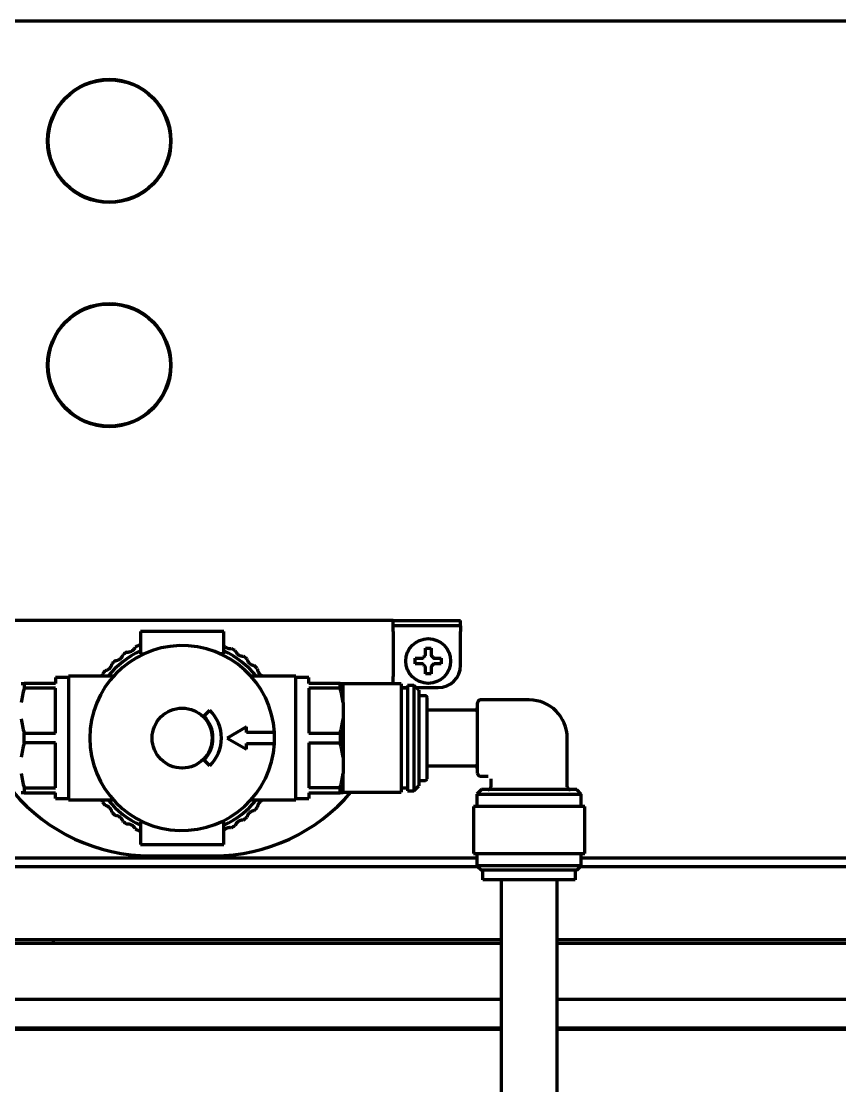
# Model space of a CAD drawing. Header units: inches. Extents: x -3022 to 7311, y 343 to 5680.
# Drawn here: x 2954.2 to 3100.2, y 4412.7 to 4602.6 of the extents above; entities that cross this region are included whole.
import ezdxf

# ---------------------------------------------------------------- set-up
doc = ezdxf.new("R2010")
doc.units = ezdxf.units.IN

msp = doc.modelspace()

# ---------------------------------------------------------------- linework, layer by layer
at = {"linetype": 'Continuous', "lineweight": 70}
for p, q in [((3169.34, 4602.65), (2931.79, 4602.65)), ((2961.96, 4588.75), (2961.83, 4588.75)), ((2979.15, 4575.3), (2979.03, 4575.3)), ((2970.61, 4552.28), (2970.52, 4552.18)), ((2980.21, 4544.9), (2980.28, 4544.98)), ((2959.04, 4540.7), (2958.94, 4540.61)), ((2966.24, 4530.93), (2966.32, 4531.01)), ((3020.59, 4495.75), (2945.25, 4495.75)), ((3020.59, 4495.75), (3032.59, 4495.75)), ((3020.59, 4493.75), (3020.59, 4495.75)), ((3032.59, 4494.75), (3032.59, 4495.75)), ((3032.59, 4494.75), (3020.59, 4494.75)), ((3032.59, 4494.75), (3032.59, 4493.75)), ((2990.37, 4493.75), (2975.47, 4493.75)), ((2975.47, 4493.75), (2975.47, 4489.75)), ((2990.37, 4489.75), (2990.37, 4493.75)), ((3020.59, 4493.75), (3020.59, 4485.75)), ((3032.59, 4487.75), (3032.59, 4493.75)), ((2975.28, 4491.32), (2975.46, 4491.29)), ((2975.47, 4489.75), (2976.04, 4489.75)), ((2990.37, 4489.75), (2989.79, 4489.75)), ((3024.52, 4488.5), (3024.52, 4489)), ((3024.52, 4488), (3024.52, 4488.5)), ((3029.12, 4489), (3029.12, 4488.5)), ((3029.12, 4488.5), (3029.12, 4488)), ((2960.32, 4484.5), (2954.74, 4484.5)), ((2954.74, 4484.5), (2954.74, 4483.65)), ((2960.32, 4485.55), (2960.32, 4484.5)), ((2962.62, 4485.55), (2960.32, 4485.55)), ((2962.62, 4485.8), (2962.62, 4463.7)), ((2970.66, 4485.8), (2962.62, 4485.8)), ((3003.22, 4485.8), (2995.17, 4485.8)), ((3003.22, 4463.7), (3003.22, 4485.8)), ((3005.52, 4485.55), (3003.22, 4485.55)), ((3005.52, 4484.5), (3005.52, 4485.55)), ((3011.09, 4484.5), (3005.52, 4484.5)), ((3011.09, 4483.65), (3011.09, 4484.5)), ((3011.62, 4481.07), (3011.62, 4484.5)), ((3022.02, 4484.4), (3011.62, 4484.4)), ((3022.02, 4484.4), (3022.02, 4465.1)), ((2960.32, 4483.65), (2954.74, 4483.65)), ((2960.32, 4475.6), (2960.32, 4483.65)), ((3005.52, 4483.65), (3005.52, 4475.6)), ((3011.09, 4483.65), (3005.52, 4483.65)), ((3022.02, 4483.75), (3023.12, 4483.75)), ((3023.12, 4483.65), (3022.02, 4483.65)), ((3023.12, 4484.15), (3023.12, 4465.35)), ((3024.27, 4484.15), (3023.12, 4484.15)), ((3025.12, 4483.3), (3024.27, 4484.15)), ((3024.27, 4484.15), (3024.27, 4465.35)), ((3024.67, 4483.75), (3028.59, 4483.75)), ((3025.12, 4483.3), (3025.12, 4466.2)), ((3011.62, 4481.07), (3011.62, 4478.18)), ((3026.32, 4482.3), (3025.12, 4482.3)), ((3026.62, 4474.75), (3026.62, 4482)), ((3035.62, 4468.45), (3035.62, 4481.05)), ((3044.82, 4481.55), (3036.12, 4481.55)), ((2986.81, 4478.64), (2987.87, 4479.7)), ((3035.12, 4479.72), (3026.62, 4479.72)), ((2994.39, 4476.75), (2990.92, 4474.75)), ((2994.39, 4475.75), (2994.39, 4476.75)), ((3011.62, 4478.18), (3011.62, 4471.32)), ((2954.74, 4475.6), (2960.32, 4475.6)), ((2954.74, 4473.9), (2954.74, 4475.6)), ((2999.39, 4475.75), (2994.39, 4475.75)), ((2999.39, 4473.75), (2999.39, 4475.75)), ((3005.52, 4475.6), (3011.09, 4475.6)), ((3011.09, 4475.6), (3011.09, 4473.9)), ((2960.32, 4473.9), (2954.74, 4473.9)), ((2960.32, 4465.85), (2960.32, 4473.9)), ((2990.92, 4474.75), (2994.39, 4472.75)), ((2994.39, 4472.75), (2994.39, 4473.75)), ((2994.39, 4473.75), (2999.39, 4473.75)), ((3005.52, 4473.9), (3005.52, 4465.85)), ((3005.52, 4473.9), (3011.09, 4473.9)), ((3026.62, 4467.5), (3026.62, 4474.75)), ((3051.62, 4466.05), (3051.62, 4474.75)), ((3011.62, 4471.32), (3011.62, 4468.43)), ((2987.87, 4469.8), (2986.81, 4470.86)), ((3026.62, 4469.77), (3035.12, 4469.77)), ((3011.62, 4465), (3011.62, 4468.43)), ((3025.12, 4467.2), (3026.32, 4467.2)), ((3036.12, 4467.95), (3037.52, 4467.95)), ((3038.02, 4467.45), (3038.02, 4466.05)), ((2954.74, 4465.85), (2960.32, 4465.85)), ((2954.74, 4465.85), (2954.74, 4465)), ((3011.09, 4465.85), (3005.52, 4465.85)), ((3011.09, 4465), (3011.09, 4465.85)), ((3022.02, 4465.85), (3023.12, 4465.85)), ((3023.12, 4465.35), (3024.27, 4465.35)), ((3024.27, 4465.35), (3025.12, 4466.2)), ((3036.32, 4465.55), (3035.52, 4464.75)), ((3053.32, 4465.55), (3036.32, 4465.55)), ((3054.12, 4464.75), (3053.32, 4465.55)), ((2954.74, 4465), (2960.32, 4465)), ((2960.32, 4463.95), (2960.32, 4465)), ((2960.32, 4463.95), (2962.62, 4463.95)), ((2962.62, 4463.7), (2970.66, 4463.7)), ((2995.17, 4463.7), (3003.22, 4463.7)), ((3003.22, 4463.95), (3005.52, 4463.95)), ((3005.52, 4465), (3005.52, 4463.95)), ((3005.52, 4465), (3011.09, 4465)), ((3011.62, 4465.1), (3022.02, 4465.1)), ((3035.52, 4464.75), (3054.12, 4464.75)), ((3035.52, 4464.75), (3035.52, 4462.55)), ((3054.12, 4462.55), (3054.12, 4464.75)), ((3054.77, 4462.55), (3034.87, 4462.55)), ((3034.87, 4462.55), (3034.87, 4454.15)), ((3054.77, 4454.15), (3054.77, 4462.55)), ((2976.04, 4459.75), (2975.47, 4459.75)), ((2975.47, 4459.75), (2975.47, 4455.75)), ((2990.37, 4459.75), (2989.79, 4459.75)), ((2990.37, 4455.75), (2990.37, 4459.75)), ((2975.46, 4458.2), (2975.28, 4458.17)), ((2975.47, 4455.75), (2990.37, 4455.75)), ((3034.87, 4454.15), (3054.77, 4454.15)), ((3035.52, 4454.15), (3035.52, 4451.95)), ((3054.12, 4451.95), (3054.12, 4454.15)), ((3035.53, 4453.3), (2814.75, 4453.3)), ((2977.25, 4453.75), (2988.59, 4453.75)), ((3192.92, 4453.3), (3054.13, 4453.3)), ((3035.67, 4451.8), (2814.72, 4451.8)), ((3035.52, 4451.95), (3036.32, 4451.15)), ((3044.82, 4451.95), (3035.52, 4451.95)), ((3053.32, 4451.15), (3036.32, 4451.15)), ((3036.59, 4449.45), (3036.59, 4451.15)), ((3054.12, 4451.95), (3044.82, 4451.95)), ((3053.04, 4451.15), (3053.04, 4449.45)), ((3053.32, 4451.15), (3054.12, 4451.95)), ((3192.93, 4451.8), (3053.98, 4451.8)), ((3039.82, 4449.45), (3039.82, 4387.95)), ((3049.82, 4387.95), (3049.82, 4449.45)), ((2814.6, 4438.8), (3039.82, 4438.8)), ((2959.92, 4438.8), (2959.92, 4438.1)), ((3049.82, 4438.8), (3196.93, 4438.8)), ((3039.82, 4438.1), (2814.59, 4438.1)), ((3197.67, 4438.1), (3049.82, 4438.1)), ((3039.82, 4428.1), (2814.41, 4428.1)), ((3039.82, 4428.08), (2814.41, 4428.08)), ((3519.41, 4428.1), (3049.82, 4428.1)), ((3519.41, 4428.08), (3049.82, 4428.08)), ((2814.31, 4422.81), (3039.83, 4422.81)), ((2814.33, 4423.07), (3039.83, 4423.07)), ((3049.83, 4423.07), (3525.01, 4423.07)), ((3049.83, 4422.81), (3525.01, 4422.81))]:
    msp.add_line(p, q, dxfattribs=at)
for centre, radius in [((2969.92, 4581.3), 11), ((2969.92, 4581.3), 10.9), ((2969.92, 4541.3), 11), ((2969.92, 4541.3), 10.9), ((3026.82, 4488.5), 4), ((2982.92, 4474.75), 5.35)]:
    msp.add_circle(centre, radius, dxfattribs=at)
for centre, radius, start, end in [((2982.92, 4474.75), 16.5, 3.4746, 356.5254), ((2982.92, 4474.75), 17.25, 115.5881, 140.1694), ((2982.92, 4474.75), 18.25, 122.7373, 125.2627), ((2982.92, 4474.75), 18.25, 114.7373, 117.2627), ((2982.92, 4474.75), 17.25, 39.8362, 64.4175), ((2982.92, 4474.75), 18.25, 58.7373, 61.2627), ((2982.92, 4474.75), 18.25, 130.7373, 133.2627), ((2982.92, 4474.75), 18.25, 50.7373, 53.2627), ((2982.92, 4474.75), 18.25, 138.7373, 141.2627), ((2982.92, 4474.75), 18.25, 42.7373, 45.2627), ((3028.59, 4487.75), 4, 270, 0), ((2988.59, 4485.75), 32, 357.5813, 0), ((3026.32, 4482), 0.3, 0, 90), ((3036.12, 4481.05), 0.5, 90, 180), ((3044.82, 4474.75), 6.8, 0, 90), ((2982.92, 4474.75), 5.5, 315, 45), ((2982.92, 4474.75), 7, 315, 45), ((3035.12, 4480.22), 0.5, 270, 0), ((2982.92, 4474.75), 16.5, 356.5254, 3.4746), ((3035.12, 4469.27), 0.5, 0, 90), ((3026.32, 4467.5), 0.3, 270, 0), ((3036.12, 4468.45), 0.5, 180, 270), ((3037.52, 4466.05), 0.5, 270, 0), ((3052.12, 4466.05), 0.5, 180, 270), ((2977.25, 4485.75), 32, 220.1892, 270), ((2982.92, 4474.75), 17.25, 219.8306, 244.4119), ((2988.59, 4485.75), 32, 270, 319.8108), ((2982.92, 4474.75), 17.25, 295.5825, 320.1637), ((2982.92, 4474.75), 18.25, 218.7373, 221.2627), ((2982.92, 4474.75), 18.25, 314.7373, 317.2627), ((2982.92, 4474.75), 18.25, 226.7373, 229.2627), ((2982.92, 4474.75), 18.25, 234.7373, 237.2627), ((2982.92, 4474.75), 18.25, 306.7373, 309.2627), ((2982.92, 4474.75), 18.25, 242.7373, 245.2627), ((2982.92, 4474.75), 18.25, 298.7373, 301.2627)]:
    msp.add_arc(centre, radius, start, end, dxfattribs=at)
for points, knots in [([(2973.05, 4490.1), (2973.12, 4490.09), (2973.19, 4490.09), (2973.3, 4490.1), (2973.34, 4490.1), (2973.4, 4490.11), (2973.41, 4490.11), (2973.45, 4490.11), (2973.47, 4490.12), (2973.57, 4490.14), (2973.64, 4490.16), (2973.76, 4490.2), (2973.79, 4490.22), (2973.85, 4490.24), (2973.87, 4490.25), (2973.91, 4490.27), (2973.92, 4490.28), (2974.01, 4490.33), (2974.08, 4490.38), (2974.16, 4490.44), (2974.18, 4490.46), (2974.21, 4490.49), (2974.25, 4490.53), (2974.29, 4490.57), (2974.34, 4490.63), (2974.37, 4490.66), (2974.41, 4490.72), (2974.43, 4490.75), (2974.49, 4490.84), (2974.53, 4490.91), (2974.56, 4490.97)], [0, 0, 0, 0, 0.125, 0.125, 0.1875, 0.1875, 0.21875, 0.21875, 0.25, 0.25, 0.375, 0.375, 0.4375, 0.4375, 0.46875, 0.46875, 0.5, 0.5, 0.625, 0.625, 0.65625, 0.65625, 0.6875, 0.75, 0.75, 0.8125, 0.8125, 0.875, 0.875, 1, 1, 1, 1]), ([(2990.37, 4491.19), (2990.37, 4491.18), (2990.38, 4491.17), (2990.45, 4491.11), (2990.51, 4491.05), (2990.61, 4490.98), (2990.64, 4490.96), (2990.69, 4490.93), (2990.71, 4490.92), (2990.75, 4490.9), (2990.77, 4490.89), (2990.86, 4490.85), (2990.94, 4490.82), (2991.03, 4490.79), (2991.05, 4490.78), (2991.09, 4490.77), (2991.15, 4490.76), (2991.21, 4490.75), (2991.29, 4490.74), (2991.33, 4490.73), (2991.4, 4490.73), (2991.44, 4490.73), (2991.55, 4490.73), (2991.62, 4490.74), (2991.69, 4490.75)], [0, 0, 0, 0, 0.026132, 0.026132, 0.188443, 0.188443, 0.269599, 0.269599, 0.310177, 0.310177, 0.350755, 0.350755, 0.513066, 0.513066, 0.553644, 0.553644, 0.594222, 0.675377, 0.675377, 0.756533, 0.756533, 0.837689, 0.837689, 1, 1, 1, 1]), ([(2992.39, 4490.35), (2992.41, 4490.28), (2992.44, 4490.22), (2992.5, 4490.12), (2992.52, 4490.09), (2992.55, 4490.04), (2992.56, 4490.02), (2992.58, 4489.99), (2992.59, 4489.98), (2992.65, 4489.9), (2992.7, 4489.84), (2992.79, 4489.76), (2992.82, 4489.73), (2992.87, 4489.69), (2992.89, 4489.68), (2992.92, 4489.65), (2992.94, 4489.64), (2993.02, 4489.58), (2993.09, 4489.54), (2993.19, 4489.5), (2993.21, 4489.49), (2993.24, 4489.48), (2993.3, 4489.46), (2993.36, 4489.44), (2993.43, 4489.42), (2993.47, 4489.41), (2993.54, 4489.39), (2993.58, 4489.39), (2993.69, 4489.37), (2993.76, 4489.37), (2993.83, 4489.37)], [0, 0, 0, 0, 0.125, 0.125, 0.1875, 0.1875, 0.21875, 0.21875, 0.25, 0.25, 0.375, 0.375, 0.4375, 0.4375, 0.46875, 0.46875, 0.5, 0.5, 0.625, 0.625, 0.65625, 0.65625, 0.6875, 0.75, 0.75, 0.8125, 0.8125, 0.875, 0.875, 1, 1, 1, 1]), ([(3027.32, 4490.8), (3027.32, 4490.6), (3027.32, 4490.39), (3027.32, 4490.06), (3027.32, 4489.95), (3027.32, 4489.73), (3027.32, 4489.61), (3027.32, 4489.5)], [0, 0, 0, 0, 0.5, 0.5, 0.75, 0.75, 1, 1, 1, 1]), ([(2971.01, 4488.58), (2971.08, 4488.58), (2971.15, 4488.59), (2971.26, 4488.61), (2971.3, 4488.62), (2971.35, 4488.63), (2971.37, 4488.64), (2971.41, 4488.65), (2971.42, 4488.65), (2971.52, 4488.69), (2971.59, 4488.72), (2971.7, 4488.78), (2971.73, 4488.8), (2971.78, 4488.83), (2971.8, 4488.84), (2971.83, 4488.87), (2971.85, 4488.88), (2971.93, 4488.94), (2971.99, 4489), (2972.06, 4489.07), (2972.07, 4489.09), (2972.1, 4489.12), (2972.14, 4489.17), (2972.17, 4489.21), (2972.22, 4489.28), (2972.24, 4489.31), (2972.27, 4489.38), (2972.29, 4489.41), (2972.34, 4489.51), (2972.36, 4489.58), (2972.38, 4489.65)], [0, 0, 0, 0, 0.125, 0.125, 0.1875, 0.1875, 0.21875, 0.21875, 0.25, 0.25, 0.375, 0.375, 0.4375, 0.4375, 0.46875, 0.46875, 0.5, 0.5, 0.625, 0.625, 0.65625, 0.65625, 0.6875, 0.75, 0.75, 0.8125, 0.8125, 0.875, 0.875, 1, 1, 1, 1]), ([(2994.47, 4488.88), (2994.48, 4488.81), (2994.5, 4488.74), (2994.54, 4488.64), (2994.56, 4488.6), (2994.58, 4488.55), (2994.59, 4488.53), (2994.61, 4488.5), (2994.62, 4488.48), (2994.66, 4488.4), (2994.71, 4488.33), (2994.78, 4488.24), (2994.81, 4488.21), (2994.85, 4488.16), (2994.87, 4488.15), (2994.9, 4488.12), (2994.91, 4488.1), (2994.99, 4488.03), (2995.05, 4487.98), (2995.14, 4487.93), (2995.16, 4487.92), (2995.19, 4487.9), (2995.25, 4487.87), (2995.3, 4487.84), (2995.37, 4487.81), (2995.41, 4487.8), (2995.48, 4487.77), (2995.51, 4487.76), (2995.62, 4487.73), (2995.69, 4487.72), (2995.76, 4487.71)], [0, 0, 0, 0, 0.125, 0.125, 0.1875, 0.1875, 0.21875, 0.21875, 0.25, 0.25, 0.375, 0.375, 0.4375, 0.4375, 0.46875, 0.46875, 0.5, 0.5, 0.625, 0.625, 0.65625, 0.65625, 0.6875, 0.75, 0.75, 0.8125, 0.8125, 0.875, 0.875, 1, 1, 1, 1]), ([(3024.52, 4489), (3024.72, 4489), (3024.93, 4489), (3025.26, 4489), (3025.37, 4489), (3025.59, 4489), (3025.7, 4489), (3025.82, 4489)], [0, 0, 0, 0, 0.5, 0.5, 0.75, 0.75, 1, 1, 1, 1]), ([(2969.2, 4486.78), (2969.27, 4486.8), (2969.34, 4486.81), (2969.44, 4486.85), (2969.48, 4486.86), (2969.53, 4486.89), (2969.55, 4486.89), (2969.58, 4486.91), (2969.6, 4486.92), (2969.69, 4486.96), (2969.75, 4487.01), (2969.85, 4487.08), (2969.88, 4487.1), (2969.93, 4487.14), (2969.95, 4487.16), (2969.98, 4487.19), (2969.99, 4487.2), (2970.06, 4487.28), (2970.11, 4487.34), (2970.17, 4487.42), (2970.18, 4487.44), (2970.21, 4487.47), (2970.24, 4487.53), (2970.26, 4487.58), (2970.3, 4487.65), (2970.31, 4487.68), (2970.34, 4487.76), (2970.35, 4487.79), (2970.38, 4487.9), (2970.4, 4487.97), (2970.41, 4488.04)], [0, 0, 0, 0, 0.125, 0.125, 0.1875, 0.1875, 0.21875, 0.21875, 0.25, 0.25, 0.375, 0.375, 0.4375, 0.4375, 0.46875, 0.46875, 0.5, 0.5, 0.625, 0.625, 0.65625, 0.65625, 0.6875, 0.75, 0.75, 0.8125, 0.8125, 0.875, 0.875, 1, 1, 1, 1]), ([(2996.32, 4487.13), (2996.33, 4487.06), (2996.34, 4486.99), (2996.36, 4486.88), (2996.37, 4486.85), (2996.39, 4486.79), (2996.39, 4486.77), (2996.41, 4486.74), (2996.41, 4486.72), (2996.45, 4486.63), (2996.48, 4486.56), (2996.55, 4486.45), (2996.57, 4486.42), (2996.6, 4486.37), (2996.62, 4486.35), (2996.64, 4486.32), (2996.65, 4486.3), (2996.72, 4486.22), (2996.78, 4486.17), (2996.86, 4486.1), (2996.87, 4486.09), (2996.9, 4486.06), (2996.95, 4486.02), (2997, 4485.99), (2997.07, 4485.95), (2997.1, 4485.93), (2997.17, 4485.9), (2997.2, 4485.88), (2997.31, 4485.84), (2997.37, 4485.82), (2997.44, 4485.8)], [0, 0, 0, 0, 0.125, 0.125, 0.1875, 0.1875, 0.21875, 0.21875, 0.25, 0.25, 0.375, 0.375, 0.4375, 0.4375, 0.46875, 0.46875, 0.5, 0.5, 0.625, 0.625, 0.65625, 0.65625, 0.6875, 0.75, 0.75, 0.8125, 0.8125, 0.875, 0.875, 1, 1, 1, 1]), ([(3026.32, 4486.2), (3026.32, 4486.4), (3026.32, 4486.61), (3026.32, 4486.94), (3026.32, 4487.05), (3026.32, 4487.27), (3026.32, 4487.38), (3026.32, 4487.5)], [0, 0, 0, 0, 0.5, 0.5, 0.75, 0.75, 1, 1, 1, 1]), ([(3029.12, 4488), (3028.92, 4488), (3028.71, 4488), (3028.38, 4488), (3028.27, 4488), (3028.05, 4488), (3027.93, 4488), (3027.82, 4488)], [0, 0, 0, 0, 0.5, 0.5, 0.75, 0.75, 1, 1, 1, 1]), ([(2954.22, 4484.5), (2954.27, 4484.5), (2954.34, 4484.5), (2954.51, 4484.5), (2954.62, 4484.5), (2954.74, 4484.5)], [0, 0, 0, 0, 0.5, 0.5, 1, 1, 1, 1]), ([(2968.63, 4485.8), (2968.64, 4485.81), (2968.64, 4485.83), (2968.65, 4485.88), (2968.66, 4485.92), (2968.68, 4486.03), (2968.68, 4486.1), (2968.68, 4486.17)], [0, 0, 0, 0, 0.113082, 0.113082, 0.408721, 0.408721, 1, 1, 1, 1]), ([(3011.09, 4484.5), (3011.22, 4484.5), (3011.32, 4484.5), (3011.5, 4484.5), (3011.57, 4484.5), (3011.62, 4484.5)], [0, 0, 0, 0, 0.5, 0.5, 1, 1, 1, 1]), ([(2954.74, 4483.65), (2954.62, 4483.22), (2954.51, 4482.79), (2954.34, 4481.93), (2954.27, 4481.5), (2954.22, 4481.07)], [0, 0, 0, 0, 0.5, 0.5, 1, 1, 1, 1]), ([(3011.62, 4481.07), (3011.57, 4481.5), (3011.5, 4481.93), (3011.32, 4482.79), (3011.22, 4483.22), (3011.09, 4483.65)], [0, 0, 0, 0, 0.5, 0.5, 1, 1, 1, 1]), ([(2954.22, 4478.18), (2954.27, 4477.74), (2954.34, 4477.31), (2954.51, 4476.45), (2954.62, 4476.03), (2954.74, 4475.6)], [0, 0, 0, 0, 0.5, 0.5, 1, 1, 1, 1]), ([(3011.09, 4475.6), (3011.22, 4476.03), (3011.32, 4476.45), (3011.5, 4477.31), (3011.57, 4477.74), (3011.62, 4478.18)], [0, 0, 0, 0, 0.5, 0.5, 1, 1, 1, 1]), ([(2954.74, 4473.9), (2954.62, 4473.47), (2954.51, 4473.04), (2954.34, 4472.18), (2954.27, 4471.75), (2954.22, 4471.32)], [0, 0, 0, 0, 0.5, 0.5, 1, 1, 1, 1]), ([(3011.62, 4471.32), (3011.57, 4471.75), (3011.5, 4472.18), (3011.32, 4473.04), (3011.22, 4473.47), (3011.09, 4473.9)], [0, 0, 0, 0, 0.5, 0.5, 1, 1, 1, 1]), ([(2954.22, 4468.43), (2954.27, 4467.99), (2954.34, 4467.56), (2954.51, 4466.7), (2954.62, 4466.28), (2954.74, 4465.85)], [0, 0, 0, 0, 0.5, 0.5, 1, 1, 1, 1]), ([(3011.09, 4465.85), (3011.22, 4466.28), (3011.32, 4466.7), (3011.5, 4467.56), (3011.57, 4467.99), (3011.62, 4468.43)], [0, 0, 0, 0, 0.5, 0.5, 1, 1, 1, 1]), ([(2954.74, 4465), (2954.62, 4465), (2954.51, 4465), (2954.34, 4465), (2954.27, 4465), (2954.22, 4465)], [0, 0, 0, 0, 0.5, 0.5, 1, 1, 1, 1]), ([(2968.68, 4463.33), (2968.68, 4463.4), (2968.68, 4463.47), (2968.66, 4463.58), (2968.65, 4463.62), (2968.64, 4463.67), (2968.64, 4463.68), (2968.63, 4463.7)], [0, 0, 0, 0, 0.588711, 0.588711, 0.883067, 0.883067, 1, 1, 1, 1]), ([(2997.44, 4463.7), (2997.37, 4463.68), (2997.31, 4463.66), (2997.2, 4463.62), (2997.17, 4463.6), (2997.12, 4463.57), (2997.1, 4463.56), (2997.07, 4463.55), (2997.05, 4463.54), (2996.97, 4463.48), (2996.9, 4463.44), (2996.81, 4463.36), (2996.78, 4463.33), (2996.74, 4463.29), (2996.72, 4463.27), (2996.7, 4463.24), (2996.68, 4463.23), (2996.62, 4463.15), (2996.57, 4463.08), (2996.52, 4462.99), (2996.51, 4462.98), (2996.49, 4462.94), (2996.46, 4462.89), (2996.44, 4462.83), (2996.41, 4462.76), (2996.39, 4462.72), (2996.37, 4462.65), (2996.36, 4462.61), (2996.34, 4462.5), (2996.33, 4462.43), (2996.32, 4462.36)], [0, 0, 0, 0, 0.125, 0.125, 0.1875, 0.1875, 0.21875, 0.21875, 0.25, 0.25, 0.375, 0.375, 0.4375, 0.4375, 0.46875, 0.46875, 0.5, 0.5, 0.625, 0.625, 0.65625, 0.65625, 0.6875, 0.75, 0.75, 0.8125, 0.8125, 0.875, 0.875, 1, 1, 1, 1]), ([(3011.62, 4465), (3011.57, 4465), (3011.5, 4465), (3011.32, 4465), (3011.22, 4465), (3011.09, 4465)], [0, 0, 0, 0, 0.5, 0.5, 1, 1, 1, 1]), ([(2970.41, 4461.46), (2970.4, 4461.53), (2970.38, 4461.6), (2970.35, 4461.7), (2970.34, 4461.74), (2970.32, 4461.79), (2970.31, 4461.81), (2970.3, 4461.85), (2970.29, 4461.86), (2970.25, 4461.95), (2970.21, 4462.02), (2970.14, 4462.12), (2970.12, 4462.15), (2970.08, 4462.2), (2970.06, 4462.22), (2970.04, 4462.25), (2970.02, 4462.26), (2969.95, 4462.34), (2969.89, 4462.39), (2969.81, 4462.45), (2969.79, 4462.46), (2969.76, 4462.49), (2969.71, 4462.52), (2969.65, 4462.55), (2969.59, 4462.59), (2969.55, 4462.6), (2969.48, 4462.63), (2969.44, 4462.65), (2969.34, 4462.68), (2969.27, 4462.7), (2969.2, 4462.71)], [0, 0, 0, 0, 0.125, 0.125, 0.1875, 0.1875, 0.21875, 0.21875, 0.25, 0.25, 0.375, 0.375, 0.4375, 0.4375, 0.46875, 0.46875, 0.5, 0.5, 0.625, 0.625, 0.65625, 0.65625, 0.6875, 0.75, 0.75, 0.8125, 0.8125, 0.875, 0.875, 1, 1, 1, 1]), ([(2995.76, 4461.78), (2995.69, 4461.78), (2995.62, 4461.76), (2995.52, 4461.74), (2995.48, 4461.72), (2995.43, 4461.71), (2995.41, 4461.7), (2995.37, 4461.69), (2995.35, 4461.68), (2995.26, 4461.64), (2995.19, 4461.6), (2995.09, 4461.54), (2995.06, 4461.51), (2995.01, 4461.48), (2994.99, 4461.46), (2994.96, 4461.44), (2994.95, 4461.42), (2994.87, 4461.35), (2994.81, 4461.3), (2994.75, 4461.22), (2994.74, 4461.2), (2994.71, 4461.17), (2994.68, 4461.12), (2994.65, 4461.07), (2994.61, 4461), (2994.59, 4460.96), (2994.56, 4460.89), (2994.54, 4460.86), (2994.5, 4460.76), (2994.48, 4460.69), (2994.47, 4460.62)], [0, 0, 0, 0, 0.125, 0.125, 0.1875, 0.1875, 0.21875, 0.21875, 0.25, 0.25, 0.375, 0.375, 0.4375, 0.4375, 0.46875, 0.46875, 0.5, 0.5, 0.625, 0.625, 0.65625, 0.65625, 0.6875, 0.75, 0.75, 0.8125, 0.8125, 0.875, 0.875, 1, 1, 1, 1]), ([(2972.38, 4459.85), (2972.36, 4459.91), (2972.34, 4459.98), (2972.29, 4460.08), (2972.27, 4460.12), (2972.25, 4460.17), (2972.24, 4460.18), (2972.22, 4460.22), (2972.21, 4460.23), (2972.15, 4460.31), (2972.1, 4460.38), (2972.02, 4460.46), (2971.99, 4460.49), (2971.95, 4460.54), (2971.93, 4460.55), (2971.9, 4460.58), (2971.88, 4460.59), (2971.8, 4460.65), (2971.73, 4460.7), (2971.65, 4460.75), (2971.63, 4460.76), (2971.59, 4460.77), (2971.54, 4460.8), (2971.48, 4460.82), (2971.41, 4460.85), (2971.37, 4460.86), (2971.3, 4460.88), (2971.26, 4460.89), (2971.15, 4460.91), (2971.08, 4460.92), (2971.01, 4460.92)], [0, 0, 0, 0, 0.125, 0.125, 0.1875, 0.1875, 0.21875, 0.21875, 0.25, 0.25, 0.375, 0.375, 0.4375, 0.4375, 0.46875, 0.46875, 0.5, 0.5, 0.625, 0.625, 0.65625, 0.65625, 0.6875, 0.75, 0.75, 0.8125, 0.8125, 0.875, 0.875, 1, 1, 1, 1]), ([(2993.83, 4460.12), (2993.76, 4460.12), (2993.69, 4460.12), (2993.58, 4460.11), (2993.54, 4460.1), (2993.49, 4460.09), (2993.47, 4460.09), (2993.43, 4460.08), (2993.41, 4460.07), (2993.32, 4460.05), (2993.24, 4460.02), (2993.13, 4459.97), (2993.1, 4459.95), (2993.04, 4459.92), (2993.03, 4459.91), (2992.99, 4459.89), (2992.97, 4459.88), (2992.89, 4459.82), (2992.82, 4459.77), (2992.75, 4459.7), (2992.74, 4459.69), (2992.71, 4459.66), (2992.67, 4459.61), (2992.63, 4459.57), (2992.58, 4459.51), (2992.56, 4459.47), (2992.52, 4459.41), (2992.5, 4459.38), (2992.44, 4459.28), (2992.41, 4459.21), (2992.39, 4459.15)], [0, 0, 0, 0, 0.125, 0.125, 0.1875, 0.1875, 0.21875, 0.21875, 0.25, 0.25, 0.375, 0.375, 0.4375, 0.4375, 0.46875, 0.46875, 0.5, 0.5, 0.625, 0.625, 0.65625, 0.65625, 0.6875, 0.75, 0.75, 0.8125, 0.8125, 0.875, 0.875, 1, 1, 1, 1]), ([(2974.56, 4458.53), (2974.53, 4458.59), (2974.49, 4458.65), (2974.43, 4458.75), (2974.41, 4458.78), (2974.38, 4458.82), (2974.37, 4458.84), (2974.34, 4458.87), (2974.33, 4458.88), (2974.27, 4458.96), (2974.21, 4459.01), (2974.12, 4459.09), (2974.08, 4459.11), (2974.03, 4459.15), (2974.01, 4459.16), (2973.98, 4459.18), (2973.96, 4459.19), (2973.87, 4459.24), (2973.8, 4459.28), (2973.7, 4459.31), (2973.68, 4459.32), (2973.65, 4459.33), (2973.59, 4459.35), (2973.53, 4459.37), (2973.45, 4459.38), (2973.42, 4459.39), (2973.34, 4459.4), (2973.3, 4459.4), (2973.19, 4459.41), (2973.12, 4459.4), (2973.05, 4459.4)], [0, 0, 0, 0, 0.125, 0.125, 0.1875, 0.1875, 0.21875, 0.21875, 0.25, 0.25, 0.375, 0.375, 0.4375, 0.4375, 0.46875, 0.46875, 0.5, 0.5, 0.625, 0.625, 0.65625, 0.65625, 0.6875, 0.75, 0.75, 0.8125, 0.8125, 0.875, 0.875, 1, 1, 1, 1]), ([(2991.69, 4458.75), (2991.62, 4458.76), (2991.55, 4458.76), (2991.44, 4458.77), (2991.4, 4458.77), (2991.35, 4458.76), (2991.33, 4458.76), (2991.29, 4458.76), (2991.27, 4458.76), (2991.17, 4458.74), (2991.09, 4458.73), (2990.98, 4458.69), (2990.94, 4458.68), (2990.88, 4458.66), (2990.86, 4458.65), (2990.83, 4458.63), (2990.81, 4458.62), (2990.71, 4458.58), (2990.64, 4458.54), (2990.56, 4458.48), (2990.54, 4458.47), (2990.51, 4458.44), (2990.46, 4458.4), (2990.42, 4458.36), (2990.38, 4458.33), (2990.37, 4458.32), (2990.36, 4458.31)], [0, 0, 0, 0, 0.161613, 0.161613, 0.242419, 0.242419, 0.282823, 0.282823, 0.323226, 0.323226, 0.484839, 0.484839, 0.565645, 0.565645, 0.606048, 0.606048, 0.646452, 0.646452, 0.808064, 0.808064, 0.848468, 0.848468, 0.888871, 0.969677, 0.969677, 1, 1, 1, 1]), ([(3053.04, 4449.45), (3053.04, 4449.45), (3052.61, 4449.45), (3050.79, 4449.45), (3048.05, 4449.45), (3044.82, 4449.45), (3041.59, 4449.45), (3038.85, 4449.45), (3037.02, 4449.45), (3036.59, 4449.45), (3036.59, 4449.45)], [0, 0, 0, 0, 0.125011, 0.250023, 0.375034, 0.500046, 0.625057, 0.750069, 0.87508, 1, 1, 1, 1])]:
    msp.add_open_spline(points, degree=3, knots=knots, dxfattribs=at)
for points in [[(3026.32, 4489.5), (3026.32, 4489.55), (3026.32, 4489.66), (3026.32, 4489.82), (3026.32, 4489.98), (3026.32, 4490.14), (3026.32, 4490.29), (3026.32, 4490.44), (3026.32, 4490.61), (3026.32, 4490.73), (3026.32, 4490.8)], [(3026.32, 4490.8), (3026.48, 4490.8), (3026.82, 4490.8), (3027.15, 4490.8), (3027.32, 4490.8)], [(3025.82, 4489), (3025.84, 4489.02), (3025.89, 4489.07), (3025.96, 4489.14), (3026.03, 4489.21), (3026.1, 4489.28), (3026.17, 4489.35), (3026.25, 4489.43), (3026.29, 4489.47), (3026.32, 4489.5)], [(3027.32, 4489.5), (3027.34, 4489.47), (3027.4, 4489.42), (3027.47, 4489.35), (3027.54, 4489.28), (3027.61, 4489.21), (3027.68, 4489.14), (3027.75, 4489.07), (3027.79, 4489.02), (3027.82, 4489)], [(3027.82, 4489), (3027.87, 4489), (3027.98, 4489), (3028.14, 4489), (3028.3, 4489), (3028.46, 4489), (3028.61, 4489), (3028.76, 4489), (3028.93, 4489), (3029.05, 4489), (3029.12, 4489)], [(3025.82, 4488), (3025.76, 4488), (3025.66, 4488), (3025.49, 4488), (3025.34, 4488), (3025.18, 4488), (3025.03, 4488), (3024.87, 4488), (3024.71, 4488), (3024.58, 4488), (3024.52, 4488)], [(3026.32, 4487.5), (3026.29, 4487.52), (3026.24, 4487.58), (3026.17, 4487.65), (3026.1, 4487.72), (3026.03, 4487.79), (3025.96, 4487.86), (3025.89, 4487.93), (3025.84, 4487.98), (3025.82, 4488)], [(3027.32, 4486.2), (3027.15, 4486.2), (3026.82, 4486.2), (3026.48, 4486.2), (3026.32, 4486.2)], [(3027.82, 4488), (3027.79, 4487.97), (3027.75, 4487.93), (3027.68, 4487.86), (3027.6, 4487.78), (3027.53, 4487.71), (3027.46, 4487.64), (3027.39, 4487.57), (3027.34, 4487.52), (3027.32, 4487.5)], [(3027.32, 4487.5), (3027.32, 4487.44), (3027.32, 4487.34), (3027.32, 4487.17), (3027.32, 4487.02), (3027.32, 4486.86), (3027.32, 4486.71), (3027.32, 4486.55), (3027.32, 4486.39), (3027.32, 4486.26), (3027.32, 4486.2)]]:
    msp.add_open_spline(points, degree=3, dxfattribs=at)

doc.saveas('drawing.dxf')
